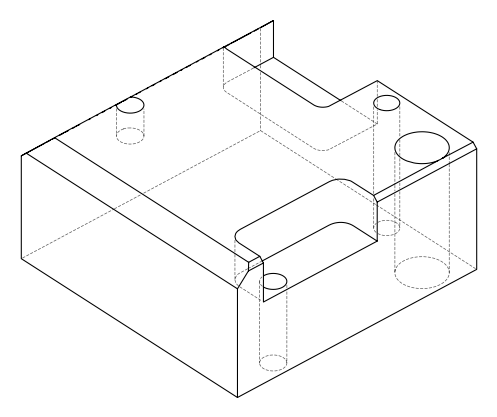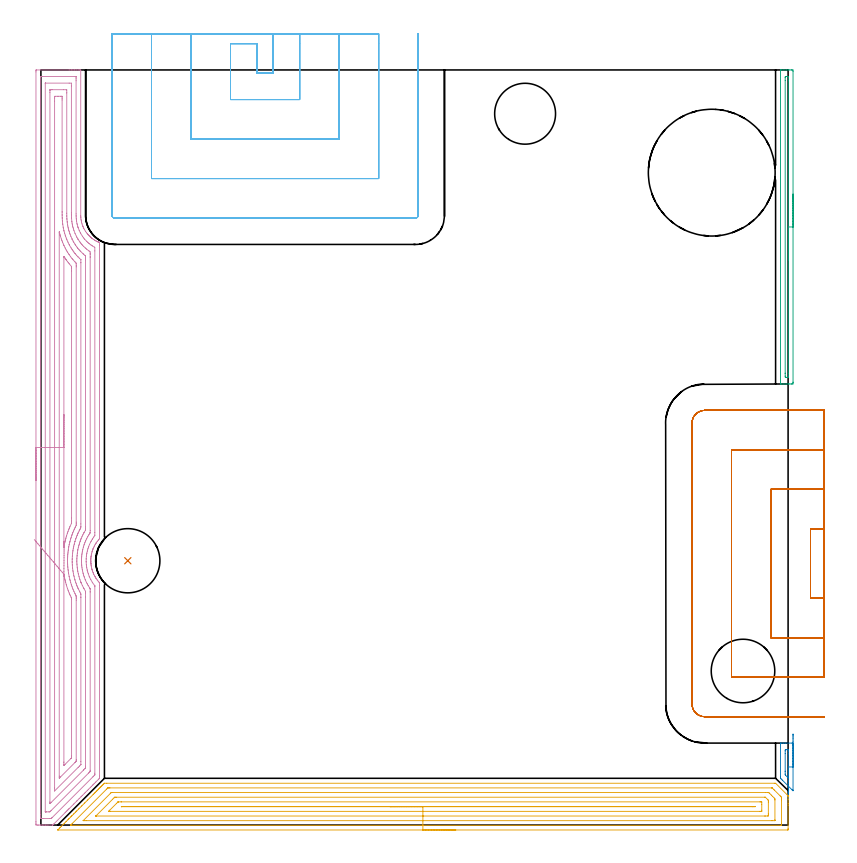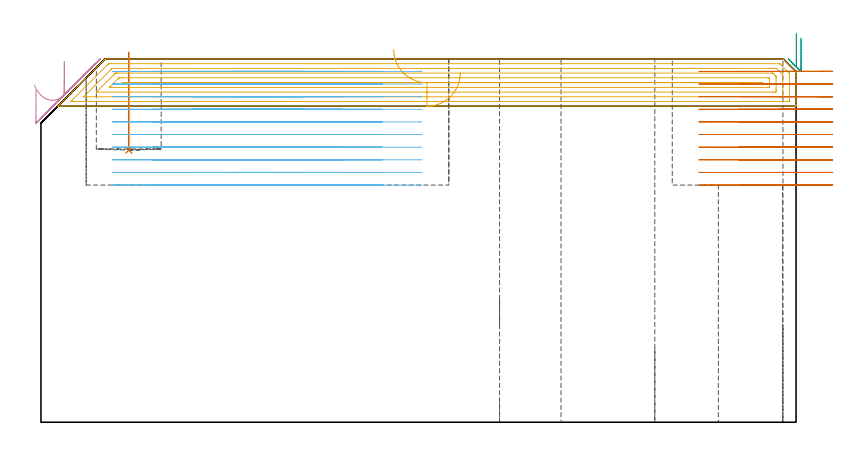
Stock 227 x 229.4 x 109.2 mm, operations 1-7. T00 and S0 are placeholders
(PLAN: 15 operations, 9 tool changes, 66.8 min)
(1 INDEXABLE_INSERT_DRILL_BLIND_HOLE_FROM_SOLID | STEP1POCKET | NXT0302_010 | 0.12 min | 8109 mm3)
(2 AREA_MILL | FG_CHAMFER_SURFACE | UGT0205_001 | 0.36 min | 143 mm3)
(3 AREA_MILL_1 | FG_CHAMFER_SURFACE_1 | UGT0205_001 | 1.68 min | 710 mm3)
(4 AREA_MILL_2 | FG_CHAMFER_SURFACE_2 | UGT0205_001 | 12.25 min | 42702 mm3)
(5 AREA_MILL_3 | FG_CHAMFER_SURFACE_3 | UGT0205_001 | 10.45 min | 21383 mm3)
(6 MILL_SLOT | SLOT_PARTIAL_RECTANGULAR | NXT0201_012 | Follow Part, ap 4, ae 75% | 18.61 min | 216909 mm3)
(7 MILL_SLOT_1 | SLOT_PARTIAL_RECTANGULAR_1 | NXT0201_012 | Follow Part, ap 4, ae 75% | 15.44 min | 151496 mm3)
(8 MILL_THROUGH_HOLE_FROM_SOLID_MATERIAL | STEP1HOLE_1 | UGT0201_018 | Circular | 6.11 min | 127127 mm3)
(9 SPOT_DRILL | STEP1HOLE | NXT0321_9005460120000 | 0.05 min | 190 mm3)
(10 SPOT_DRILL_1 | STEP1HOLE_2 | NXT0321_9005460120000 | 0.06 min | 174 mm3)
(11 DRILL_BLIND_HOLE_INTO_CENTER | STEP1HOLE | NXT0301_042 | 0.05 min | 311 mm3)
(12 GUN_DRILL_THROUGH_HOLE | STEP1HOLE | UGT0307_003 | 0.54 min | 3804 mm3)
(13 SPADE_DRILL_TO_ENLARGE_THROUGH_HOLE | STEP1HOLE | UGT0306_009 | 0.47 min | 25028 mm3)
(14 DRILL_THROUGH_HOLE_INTO_CENTER | STEP1HOLE_2 | NXT0301_065 | 0.32 min | 4817 mm3)
(15 DRILL_TO_ENLARGE_THROUGH_HOLE | STEP1HOLE_2 | UGT0301_260 | 0.33 min | 15853 mm3)
(TOOL NXT0302_010 | Index. Insert Drill 19.5mm [880-D1950L25-05] | D19.5 PA176 FL98 Z2)
(TOOL UGT0205_001 | Chamfer Mill 20 x 3 x 45 deg. | D20 FL50 Z2)
(TOOL NXT0201_012 | ENDMILL 16mm [2P460-1600-NA 1630] | D16 FL38 Z6)
(TOOL UGT0201_018 | End mill 30 mm | D30 FL50 Z4)
(TOOL NXT0321_9005460120000 | NC Spot Drill, 142deg, 12mm, Carbide, Uncoated | D12 PA142 FL30 Z2)
(TOOL NXT0301_042 | Carbide Drill 7.1mm [860.1-0710-057A1-MM 2214] | D7.1 PA140 FL85 Z2)
(TOOL UGT0307_003 | Gun Drill 7 mm | D7 PA130 FL24 Z1)
(TOOL UGT0306_009 | Spade Drill 18.5mm | D18.5 PA132 FL10 Z2)
(TOOL NXT0301_065 | Carbide Drill 9.4mm [860.1-0940-075A1-MM 2214] | D9.4 PA140 FL98 Z2)
(TOOL UGT0301_260 | Twist Drill 19.3 mm | D19.3 PA118 FL140 Z2)
(OP 1 INDEXABLE_INSERT_DRILL_BLIND_HOLE_FROM_SOLID)
G17 G21 G94 G90
T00 M6
G54
G17 G0 G90 X26.4 Y80.3 S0 M3
G43 Z119.2 H1
G94 G81 G98 Z81.8 F250. R111.2
G80
M5
M2
(OP 2 AREA_MILL)
G17 G21 G94 G90
T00 M6
G54
G17 G0 G90 X228.5 Y27.65 S1061 M3
G43 Z119.2 H0
Z115.4
G94 G1 Y27.612 Z114.528 F250.
Y27.498 Z113.664
Y27.309 Z112.812
Y27.047 Z111.98
Y26.713 Z111.174
Y26.31 Z110.4
Y25.841 Z109.664
Y25.31 Z108.972
Y24.721 Z108.329
Y24.078 Z107.74
Y23.386 Z107.208
Y22.65 Z106.74
Y21.876 Z106.337
Y21.07 Z106.003
Y20.238 Z105.741
Y19.386 Z105.552
Y18.522 Z105.438
Y17.65 Z105.4
Y10.637
X228.498 Y10.518 Z105.402
X228.492 Y10.416 Z105.406
X228.379 Y10.522 Z105.518
X228.223 Y10.677 Z105.676
X225.231 Y13.669 Z108.668
X224.849 Y14.051 Z109.048
X224.705 Y14.196 Z109.19
X224.7 Y14.534 Z109.2
Y24.771
X224.703 Y24.89 Z109.188
X224.733 Y24.894 Z109.158
X225.027 Y24.9 Z108.872
X225.641 Z108.257
X226.155 Z107.74
X228.191 Z105.706
X228.491 Y24.898 Z105.405
X228.5 Y24.488 Z105.4
Y17.65
X227.086 Z106.814
X227.085 Y14.494 Z106.815
X227.084 Y14.452 Z106.816
X227.079 Y14.371 Z106.821
X227.072 Y14.289 Z106.828
X227.045 Y14.313 Z106.855
X226.819 Y14.534 Z107.081
X226.155 Y15.207 Z107.745
X226.121 Y15.425 Z107.779
X226.118 Y15.461 Z107.782
X226.114 Y16.315 Z107.786
Y16.356
Y21.697
X226.117 Y22.546 Z107.783
X226.119 Y22.582 Z107.781
X226.155 Y22.89 Z107.745
X226.696 Y22.895 Z107.204
X227.045 Y22.89 Z106.855
X227.08 Y22.546 Z106.82
X227.083 Y22.508 Z106.817
X227.086 Y21.656 Z106.814
Y17.65
Y16.778 Z106.852
Y15.913 Z106.966
Y15.062 Z107.155
Y14.23 Z107.417
Y13.424 Z107.751
Y12.65 Z108.154
Y11.914 Z108.623
Y11.222 Z109.154
Y10.579 Z109.743
Y9.989 Z110.386
Y9.458 Z111.078
Y8.99 Z111.814
Y8.587 Z112.588
Y8.253 Z113.394
Y7.991 Z114.226
Y7.802 Z115.078
Y7.688 Z115.942
Y7.65 Z116.814
G0 Z119.2
M5
M2
(OP 3 AREA_MILL_1)
G17 G21 G94 G90
T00 M6
G54
G17 G0 G90 X228.5 Y191.7 S1061 M3
G43 Z119.2 H0
Z115.4
G94 G1 Y191.662 Z114.528 F250.
Y191.548 Z113.664
Y191.359 Z112.812
Y191.097 Z111.98
Y190.763 Z111.174
Y190.36 Z110.4
Y189.892 Z109.664
Y189.36 Z108.972
Y188.771 Z108.329
Y188.128 Z107.74
Y187.436 Z107.209
Y186.7 Z106.74
Y185.926 Z106.337
Y185.12 Z106.003
Y184.288 Z105.741
Y183.437 Z105.552
Y182.572 Z105.438
Y181.7 Z105.4
Y134.563
X228.498 Y134.4 Z105.402
X228.491 Y134.002 Z105.405
X228.17 Y134. Z105.728
X227.934 Z105.963
X227.28 Z106.617
X227.045 Z106.852
X226.573 Z107.326
X225.737 Z108.162
X225. Z108.899
X224.73 Y134.006 Z109.161
X224.703 Y134.01 Z109.188
X224.7 Y134.118 Z109.2
Y229.282
X224.703 Y229.39 Z109.189
X224.73 Y229.394 Z109.162
X224.999 Y229.4 Z108.899
X225.737 Z108.162
X226.574 Z107.326
X227.045 Z106.852
X227.28 Z106.617
X227.934 Z105.963
X228.17 Z105.728
X228.491 Y229.399 Z105.405
X228.5 Y228.999 Z105.4
Y181.7
X227.086 Z106.814
Y137.19
X227.082 Y136.341 Z106.818
X227.081 Y136.306 Z106.819
X227.045 Y136.01 Z106.855
X226.491 Y136.005 Z107.409
X226.155 Y136.01 Z107.745
X226.12 Y136.341 Z107.78
X226.117 Y136.379 Z107.783
X226.114 Y137.231 Z107.786
Y137.272
Y226.21
X226.118 Y227.059 Z107.782
X226.119 Y227.094 Z107.781
X226.155 Y227.39 Z107.745
X226.709 Y227.395 Z107.191
X227.045 Y227.39 Z106.855
X227.08 Y227.059 Z106.82
X227.083 Y227.021 Z106.817
X227.086 Y226.169 Z106.814
Y226.128
Y181.7
Y180.828 Z106.852
Y179.964 Z106.966
Y179.112 Z107.155
Y178.28 Z107.417
Y177.474 Z107.751
Y176.7 Z108.154
Y175.964 Z108.623
Y175.272 Z109.154
Y174.629 Z109.743
Y174.04 Z110.386
Y173.509 Z111.079
Y173.04 Z111.814
Y172.637 Z112.588
Y172.303 Z113.394
Y172.041 Z114.226
Y171.852 Z115.078
Y171.738 Z115.943
Y171.7 Z116.814
G0 Z119.2
M5
M2
(OP 4 AREA_MILL_2)
G17 G21 G94 G90
T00 M6
G54
G17 G0 G90 X-1.5 Y104.7 S1061 M3
G43 Z119.2 H0
Z99.9
G94 G1 Y104.738 Z99.028 F250.
Y104.852 Z98.163
Y105.041 Z97.312
Y105.303 Z96.48
Y105.637 Z95.674
Y106.04 Z94.9
Y106.508 Z94.164
Y107.04 Z93.472
Y107.629 Z92.829
Y108.272 Z92.24
Y108.964 Z91.708
Y109.7 Z91.24
Y110.474 Z90.837
Y111.28 Z90.503
Y112.112 Z90.241
Y112.963 Z90.052
Y113.828 Z89.938
Y114.7 Z89.9
Y228.808
X-1.495 Y229.28 Z89.903
X-1.491 Y229.39 Z89.906
X-1.377 Y229.4 Z90.02
X8.59 Z99.984
X9.181 Z100.578
X9.469 Z100.865
X10.06 Z101.456
X10.348 Z101.743
X10.924 Z102.323
X11.528 Z102.927
X11.816 Y229.399 Z103.21
X12.095 Y229.39 Z103.492
X12.1 Y229.254 Z103.5
X12.103 Y185.209 Z103.501
X12.112 Y184.872 Z103.509
X12.124 Y184.722 Z103.513
X12.128 Y184.657 Z103.519
X12.141 Y184.425 Z103.539
X12.19 Y183.978 Z103.59
X12.254 Y183.59 Z103.652
X12.304 Y183.343 Z103.701
X12.331 Y183.204 Z103.729
X12.362 Y183.084 Z103.76
X12.491 Y182.636 Z103.89
X12.639 Y182.191 Z104.038
X12.692 Y182.058 Z104.09
X12.713 Y182.006 Z104.11
X12.744 Y181.928 Z104.142
X12.818 Y181.741 Z104.215
X12.901 Y181.56 Z104.296
X13.019 Y181.297 Z104.418
X13.223 Y180.905 Z104.623
X13.531 Y180.403 Z104.93
X13.817 Y179.995 Z105.213
X14.069 Y179.66 Z105.468
X14.117 Y179.597 Z105.515
X14.157 Y179.55 Z105.554
X14.192 Y179.509 Z105.59
X14.218 Y179.48 Z105.617
X14.4 Y179.286 Z105.799
X14.45 Y179.232 Z105.847
X14.496 Y179.183 Z105.894
X14.593 Y179.079 Z105.992
X14.701 Y178.971 Z106.1
X14.744 Y178.93 Z106.14
X14.788 Y178.886 Z106.186
X14.988 Y178.687 Z106.387
X15.011 Y178.665 Z106.409
X15.037 Y178.642 Z106.433
X15.067 Y178.615 Z106.464
X15.099 Y178.589 Z106.497
X15.33 Y178.403 Z106.725
X15.466 Y178.292 Z106.863
X15.48 Y178.28 Z106.878
X15.903 Y177.963 Z107.302
X16.062 Y177.858 Z107.458
X16.266 Y177.721 Z107.663
X16.529 Y177.567 Z107.928
X16.664 Y177.494 Z108.064
X16.796 Y177.422 Z108.196
X17.24 Y177.206 Z108.639
X17.335 Y177.165 Z108.734
X17.381 Y177.145 Z108.778
X17.475 Y177.103 Z108.874
X17.692 Y177.008 Z109.088
X17.796 Y176.956 Z109.19
X17.8 Y176.211 Z109.2
Y87.064
X17.795 Y86.993 Z109.191
X17.622 Y86.781 Z109.021
X17.417 Y86.542 Z108.815
X17.088 Y86.118 Z108.486
X16.812 Y85.741 Z108.212
X16.797 Y85.719 Z108.196
X16.749 Y85.648 Z108.149
X16.53 Y85.281 Z107.928
X16.483 Y85.204 Z107.882
X16.234 Y84.754 Z107.632
X16.063 Y84.405 Z107.462
X16.042 Y84.358 Z107.441
X15.904 Y84.052 Z107.302
X15.862 Y83.944 Z107.259
X15.829 Y83.86 Z107.226
X15.791 Y83.755 Z107.188
X15.701 Y83.498 Z107.095
X15.67 Y83.415 Z107.067
X15.628 Y83.283 Z107.027
X15.623 Y83.267 Z107.022
X15.558 Y83.053 Z106.952
X15.53 Y82.966 Z106.925
X15.415 Y82.52 Z106.81
X15.319 Y82.072 Z106.717
X15.263 Y81.716 Z106.658
X15.248 Y81.626 Z106.644
X15.228 Y81.451 Z106.624
X15.195 Y81.178 Z106.594
X15.179 Y80.926 Z106.576
X15.173 Y80.824 Z106.567
X15.166 Y80.731 Z106.561
X15.153 Y80.336 Z106.55
X15.151 Y80.284 Z106.547
X15.154 Y80.22 Z106.545
X15.155 Y80.209 Z106.544
X15.16 Y80.167 Z106.545
X15.165 Y80.046 Z106.55
X15.167 Y79.933 Z106.557
X15.169 Y79.837 Z106.562
X15.184 Y79.595 Z106.582
X15.194 Y79.472 Z106.59
X15.199 Y79.39 Z106.597
X15.201 Y79.369 Z106.6
X15.241 Y79.041 Z106.637
X15.253 Y78.943 Z106.649
X15.297 Y78.668 Z106.695
X15.325 Y78.496 Z106.723
X15.421 Y78.048 Z106.82
X15.476 Y77.837 Z106.876
X15.54 Y77.603 Z106.934
X15.556 Y77.555 Z106.948
X15.59 Y77.44 Z106.988
X15.623 Y77.336 Z107.021
X15.648 Y77.258 Z107.044
X15.68 Y77.154 Z107.079
X15.841 Y76.709 Z107.239
X15.904 Y76.548 Z107.302
X15.987 Y76.367 Z107.383
X16.071 Y76.179 Z107.469
X16.25 Y75.815 Z107.649
X16.44 Y75.475 Z107.837
X16.502 Y75.365 Z107.898
X16.705 Y75.029 Z108.101
X16.771 Y74.921 Z108.167
X17.112 Y74.449 Z108.511
X17.253 Y74.268 Z108.652
X17.441 Y74.027 Z108.84
X17.563 Y73.882 Z108.962
X17.732 Y73.692 Z109.13
X17.794 Y73.619 Z109.192
X17.8 Y72.801 Z109.2
Y14.855
X17.799 Y14.205 Z109.186
X17.61 Y14.01 Z109.01
X16.674 Y13.072 Z108.071
X16.174 Y12.574 Z107.573
X15.916 Y12.314 Z107.312
X15.782 Y12.181 Z107.179
X15.319 Y11.719 Z106.719
X15.037 Y11.434 Z106.432
X14.45 Y10.85 Z105.85
X14.157 Y10.555 Z105.552
X13.552 Y9.952 Z104.952
X13.278 Y9.676 Z104.673
X12.561 Y8.961 Z103.961
X12.217 Y8.615 Z103.613
X11.63 Y8.03 Z103.03
X10.934 Y7.333 Z102.333
X9.987 Y6.386 Z101.386
X8.65 Y5.049 Z100.049
X8.59 Y4.988 Z99.986
X8.531 Y4.931 Z99.93
X8.352 Y4.752 Z99.751
X8.297 Y4.695 Z99.693
X8.242 Y4.642 Z99.641
X8.055 Y4.455 Z99.454
X8.003 Y4.402 Z99.4
X7.953 Y4.353 Z99.352
X7.758 Y4.158 Z99.157
X7.71 Y4.109 Z99.107
X7.664 Y4.064 Z99.063
X7.461 Y3.86 Z98.86
X7.417 Y3.816 Z98.815
X7.375 Y3.775 Z98.774
X3.895 Y0.295 Z95.294
X3.754 Y0.154 Z95.151
X3.606 Y0.01 Z95.004
X3.536 Y0. Z94.936
X2.132 Z93.531
X1.556 Z92.952
X1.269 Z92.665
X0.677 Z92.074
X0.389 Z91.787
X-0.202 Z91.193
X-0.785 Z90.61
X-1.067 Z90.328
X-1.491 Y0.01 Z89.905
X-1.495 Y0.172 Z89.902
X-1.499 Y0.592 Z89.901
X-1.5 Y1.017 Z89.9
Y114.7
X-0.086 Z91.314
X-0.085 Y227.315 Z91.315
X-0.084 Y227.364 Z91.316
X-0.082 Y227.386 Z91.318
X-0.08 Y227.39 Z91.32
X-0.061 Y227.392 Z91.339
X0.309 Y227.399 Z91.709
X10.471 Y227.4 Z101.871
X10.57 Y227.398 Z101.97
X10.635 Y227.395 Z102.035
X10.672 Y227.39 Z102.072
X10.679 Y227.384 Z102.079
X10.681 Y227.367 Z102.081
X10.684 Y227.025 Z102.084
X10.686 Y226.683 Z102.086
Y226.134
X10.688 Y185.673 Z102.088
X10.696 Y185.126 Z102.096
X10.705 Y184.764 Z102.105
X10.739 Y184.235 Z102.139
X10.786 Y183.79 Z102.186
X10.849 Y183.343 Z102.249
X10.965 Y182.718 Z102.365
X11.026 Y182.452 Z102.426
X11.227 Y181.741 Z102.627
X11.297 Y181.525 Z102.697
X11.317 Y181.469 Z102.717
X11.631 Y180.669 Z103.031
X11.998 Y179.887 Z103.398
X12.056 Y179.777 Z103.456
X12.106 Y179.689 Z103.506
X12.611 Y178.886 Z104.011
X12.985 Y178.367 Z104.385
X13.277 Y177.994 Z104.677
X13.864 Y177.37 Z105.264
X14.134 Y177.103 Z105.534
X14.456 Y176.816 Z105.856
X14.744 Y176.582 Z106.144
X15.234 Y176.211 Z106.634
X15.623 Y175.949 Z107.023
X16.249 Y175.576 Z107.649
X16.32 Y175.528 Z107.72
X16.379 Y175.445 Z107.779
X16.386 Y174.428 Z107.786
X16.385 Y88.847 Z107.785
X16.381 Y88.078 Z107.781
X16.379 Y87.956 Z107.779
X16.064 Y87.508 Z107.464
X15.754 Y87.064 Z107.154
X15.702 Y86.984 Z107.102
X15.623 Y86.857 Z107.023
X15.372 Y86.427 Z106.772
X15.23 Y86.173 Z106.63
X15.059 Y85.853 Z106.459
X14.769 Y85.256 Z106.169
X14.744 Y85.196 Z106.144
X14.521 Y84.616 Z105.921
X14.44 Y84.39 Z105.84
X14.297 Y83.951 Z105.697
X14.165 Y83.498 Z105.565
X14.128 Y83.365 Z105.528
X14.102 Y83.257 Z105.502
X13.96 Y82.607 Z105.36
X13.944 Y82.526 Z105.344
X13.864 Y82.049 Z105.264
X13.829 Y81.752 Z105.229
X13.825 Y81.716 Z105.225
X13.763 Y80.927 Z105.163
X13.758 Y80.824 Z105.158
X13.747 Y80.052 Z105.147
X13.752 Y79.933 Z105.152
X13.801 Y79.105 Z105.201
X13.808 Y79.041 Z105.208
X13.864 Y78.556 Z105.264
X13.937 Y78.15 Z105.337
X14.07 Y77.467 Z105.47
X14.083 Y77.406 Z105.483
X14.1 Y77.338 Z105.5
X14.12 Y77.258 Z105.52
X14.221 Y76.897 Z105.621
X14.387 Y76.367 Z105.787
X14.686 Y75.534 Z106.086
X14.711 Y75.475 Z106.111
X14.744 Y75.403 Z106.144
X15.143 Y74.584 Z106.543
X15.623 Y73.74 Z107.023
X15.644 Y73.703 Z107.044
X15.699 Y73.615 Z107.099
X16.292 Y72.801 Z107.692
X16.361 Y72.702 Z107.761
X16.379 Y72.675 Z107.779
X16.381 Y72.655 Z107.781
X16.384 Y72.607 Z107.784
X16.385 Y72.414 Z107.785
Y15.747
X16.381 Y15.36 Z107.781
X16.379 Y15.265 Z107.779
X16.368 Y15.229 Z107.768
X16.344 Y15.202 Z107.744
X16.254 Y15.107 Z107.654
X16.005 Y14.855 Z107.405
X15.813 Y14.662 Z107.213
X3.419 Y2.269 Z94.819
X3.315 Y2.166 Z94.715
X3.177 Y2.036 Z94.577
X3.152 Y2.013 Z94.552
X3.123 Y2.009 Z94.523
X3.06 Y2.005 Z94.46
X2.805 Y2.001 Z94.205
X0.677 Z92.077
X0.164 Y2.004 Z91.564
X-0.007 Y2.01 Z91.393
X-0.079 Y2.032 Z91.321
X-0.084 Y2.255 Z91.316
X-0.085 Y2.375 Z91.315
X-0.086 Y3.148 Z91.314
Y114.7
X1.328 Z92.728
X1.329 Y225.242 Z92.729
X1.331 Y225.358 Z92.731
X1.333 Y225.385 Z92.733
X1.335 Y225.39 Z92.735
X1.35 Y225.394 Z92.75
X1.402 Y225.399 Z92.802
X8.59 Y225.4 Z99.99
X9.257 Y225.39 Z100.657
X9.265 Y225.34 Z100.665
X9.266 Y225.242 Z100.666
X9.271 Y224.551 Z100.671
X9.272 Y224.351 Z100.672
X9.274 Y186.018 Z100.674
X9.277 Y185.32 Z100.677
X9.282 Y185.126 Z100.682
X9.308 Y184.397 Z100.708
X9.319 Y184.235 Z100.719
X9.393 Y183.42 Z100.793
X9.402 Y183.343 Z100.802
X9.469 Y182.873 Z100.869
X9.546 Y182.452 Z100.946
X9.565 Y182.354 Z100.965
X9.663 Y181.914 Z101.063
X9.756 Y181.56 Z101.156
X9.873 Y181.15 Z101.273
X10.027 Y180.669 Z101.427
X10.362 Y179.763 Z101.762
X10.776 Y178.886 Z102.176
X10.928 Y178.583 Z102.328
X11.227 Y178.069 Z102.627
X11.272 Y177.994 Z102.672
X11.35 Y177.87 Z102.75
X11.877 Y177.103 Z103.277
X12.106 Y176.795 Z103.506
X12.36 Y176.472 Z103.76
X12.597 Y176.211 Z103.997
X12.985 Y175.803 Z104.385
X13.482 Y175.32 Z104.882
X13.864 Y174.989 Z105.264
X14.586 Y174.428 Z105.986
X14.744 Y174.314 Z106.144
X14.946 Y174.168 Z106.346
X14.964 Y173.768 Z106.364
X14.968 Y173.537 Z106.368
X14.97 Y173.307 Z106.37
X14.971 Y172.646 Z106.371
X14.972 Y172.414 Z106.372
X14.971 Y89.508 Z106.371
X14.966 Y88.847 Z106.366
X14.964 Y88.793 Z106.364
X14.939 Y88.751 Z106.339
X14.899 Y88.69 Z106.299
X14.744 Y88.456 Z106.144
X14.55 Y88.152 Z105.95
X14.431 Y87.956 Z105.831
X14.222 Y87.593 Z105.622
X13.927 Y87.064 Z105.327
X13.906 Y87.023 Z105.306
X13.864 Y86.939 Z105.264
X13.624 Y86.416 Z105.024
X13.516 Y86.173 Z104.916
X13.364 Y85.789 Z104.764
X13.173 Y85.281 Z104.573
X13.124 Y85.141 Z104.524
X12.985 Y84.716 Z104.385
X12.912 Y84.464 Z104.312
X12.893 Y84.39 Z104.293
X12.733 Y83.754 Z104.133
X12.677 Y83.498 Z104.077
X12.578 Y83.02 Z103.978
X12.51 Y82.607 Z103.91
X12.46 Y82.248 Z103.86
X12.406 Y81.716 Z103.806
X12.382 Y81.436 Z103.782
X12.344 Y80.824 Z103.744
X12.339 Y80.588 Z103.739
X12.335 Y79.933 Z103.735
X12.347 Y79.688 Z103.747
X12.389 Y79.041 Z103.789
X12.416 Y78.727 Z103.816
X12.486 Y78.15 Z103.886
X12.56 Y77.689 Z103.96
X12.646 Y77.258 Z104.046
X12.801 Y76.553 Z104.201
X12.851 Y76.367 Z104.251
X12.985 Y75.891 Z104.385
X13.121 Y75.475 Z104.521
X13.192 Y75.266 Z104.592
X13.448 Y74.584 Z104.848
X13.574 Y74.294 Z104.974
X13.864 Y73.67 Z105.264
X14.042 Y73.33 Z105.442
X14.168 Y73.109 Z105.568
X14.348 Y72.801 Z105.748
X14.744 Y72.152 Z106.144
X14.909 Y71.909 Z106.309
X14.945 Y71.853 Z106.345
X14.965 Y71.818 Z106.365
X14.966 Y71.793 Z106.366
X14.969 Y71.68 Z106.369
X14.971 Y71.018 Z106.371
X14.972 Y70.787 Z106.372
X14.971 Y16.638 Z106.371
X14.97 Y16.409 Z106.37
X14.967 Y16.33 Z106.367
X14.964 Y16.275 Z106.364
X14.937 Y16.246 Z106.337
X14.744 Y16.045 Z106.144
X14.596 Y15.896 Z105.996
X14.448 Y15.747 Z105.848
X3.088 Y4.388 Z94.488
X2.855 Y4.158 Z94.255
X2.714 Y4.025 Z94.114
X2.583 Y4.008 Z93.983
X2.436 Y4.004 Z93.836
X1.712 Y4. Z93.112
X1.556 Y4.001 Z92.956
X1.401 Y4.003 Z92.801
X1.357 Y4.006 Z92.757
X1.335 Y4.01 Z92.735
X1.334 Y4.021 Z92.734
X1.33 Y4.081 Z92.73
X1.329 Y4.158 Z92.729
X1.328 Y114.7 Z92.728
X2.743 Z94.143
Y222.568
X2.746 Y223.144 Z94.146
X2.75 Y223.34 Z94.15
X2.757 Y223.39 Z94.157
X2.802 Y223.393 Z94.202
X2.905 Y223.396 Z94.305
X3.315 Y223.4 Z94.715
X3.373 Z94.773
X6.89 Z98.29
X7.71 Y223.394 Z99.11
X7.779 Y223.39 Z99.179
X7.851 Y223.354 Z99.251
X7.853 Y223.315 Z99.253
X7.857 Y222.568 Z99.257
Y222.419
X7.86 Y185.866 Z99.26
X7.865 Y185.126 Z99.265
X7.868 Y184.966 Z99.268
X7.899 Y184.235 Z99.299
X7.912 Y184.03 Z99.312
X7.977 Y183.343 Z99.377
X8.008 Y183.042 Z99.408
X8.092 Y182.452 Z99.492
X8.177 Y181.979 Z99.577
X8.262 Y181.56 Z99.662
X8.328 Y181.254 Z99.728
X8.437 Y180.824 Z99.837
X8.481 Y180.669 Z99.881
X8.59 Y180.302 Z99.99
X8.761 Y179.777 Z100.161
X8.857 Y179.506 Z100.257
X9.097 Y178.886 Z100.497
X9.469 Y178.042 Z100.869
X9.49 Y177.994 Z100.89
X9.51 Y177.952 Z100.91
X9.791 Y177.394 Z101.191
X9.961 Y177.103 Z101.361
X10.348 Y176.471 Z101.748
X10.517 Y176.211 Z101.917
X10.882 Y175.67 Z102.282
X11.145 Y175.32 Z102.545
X11.227 Y175.218 Z102.627
X11.584 Y174.794 Z102.984
X11.919 Y174.428 Z103.319
X12.106 Y174.235 Z103.506
X12.831 Y173.537 Z104.231
X12.985 Y173.404 Z104.385
X13.396 Y173.063 Z104.796
X13.514 Y172.963 Z104.914
X13.543 Y172.938 Z104.943
X13.55 Y172.907 Z104.95
X13.553 Y172.839 Z104.953
X13.555 Y172.646 Z104.955
X13.557 Y172.066 Z104.957
Y171.754
Y90.63
X13.555 Y90.052 Z104.955
X13.552 Y89.739 Z104.952
X13.55 Y89.598 Z104.95
X13.114 Y88.847 Z104.514
X13.067 Y88.764 Z104.467
X12.985 Y88.613 Z104.385
X12.761 Y88.183 Z104.161
X12.65 Y87.956 Z104.05
X12.474 Y87.582 Z103.874
X12.245 Y87.064 Z103.645
X12.204 Y86.965 Z103.604
X12.106 Y86.719 Z103.506
X11.96 Y86.321 Z103.36
X11.908 Y86.173 Z103.308
X11.739 Y85.654 Z103.139
X11.627 Y85.281 Z103.027
X11.54 Y84.964 Z102.94
X11.391 Y84.39 Z102.791
X11.359 Y84.256 Z102.759
X11.227 Y83.649 Z102.627
X11.203 Y83.523 Z102.603
X11.198 Y83.498 Z102.598
X11.087 Y82.749 Z102.487
X11.069 Y82.607 Z102.469
X11. Y81.945 Z102.4
X10.982 Y81.716 Z102.382
X10.942 Y81.113 Z102.342
X10.929 Y80.824 Z102.329
X10.922 Y80.242 Z102.322
X10.921 Y79.933 Z102.321
X10.951 Y79.321 Z102.351
X10.97 Y79.041 Z102.37
X11.026 Y78.354 Z102.426
X11.049 Y78.15 Z102.449
X11.096 Y77.776 Z102.496
X11.163 Y77.323 Z102.563
X11.174 Y77.258 Z102.574
X11.227 Y76.975 Z102.627
X11.358 Y76.367 Z102.758
X11.397 Y76.195 Z102.797
X11.582 Y75.475 Z102.982
X11.732 Y74.964 Z103.132
X11.855 Y74.584 Z103.255
X12.106 Y73.878 Z103.506
X12.176 Y73.692 Z103.576
X12.221 Y73.576 Z103.621
X12.581 Y72.801 Z103.981
X12.985 Y71.989 Z104.385
X13.028 Y71.909 Z104.428
X13.087 Y71.806 Z104.487
X13.55 Y71.018 Z104.95
X13.555 Y70.44 Z104.955
X13.557 Y69.235 Z104.957
Y17.841
X13.555 Y17.53 Z104.955
X13.553 Y17.385 Z104.953
X13.55 Y17.317 Z104.95
X13.509 Y17.27 Z104.909
X13.377 Y17.132 Z104.777
X12.985 Y16.734 Z104.385
X12.938 Y16.686 Z104.338
X3.083 Y6.832 Z94.483
X2.965 Y6.717 Z94.365
X2.751 Y6.512 Z94.151
X2.749 Y6.513 Z94.149
X2.746 Y6.517 Z94.146
X2.743 Y6.832 Z94.143
Y7.032
Y114.7
X4.157 Z95.557
Y219.893
X4.158 Y220.785 Z95.558
X4.159 Y220.82 Z95.559
X4.194 Y221.39 Z95.594
X4.47 Y221.396 Z95.87
X5.073 Y221.399 Z96.473
X5.346 Y221.4 Z96.746
X5.952 Z97.352
X6.225 Y221.399 Z97.625
X6.351 Y221.396 Z97.751
X6.413 Y221.392 Z97.813
X6.437 Y221.389 Z97.837
X6.438 Y221.373 Z97.838
X6.441 Y221.18 Z97.841
X6.443 Y220.785 Z97.843
Y220.287
X6.445 Y186.409 Z97.845
X6.446 Y186.018 Z97.846
X6.448 Y185.515 Z97.848
X6.453 Y185.126 Z97.853
X6.468 Y184.603 Z97.868
X6.483 Y184.235 Z97.883
X6.521 Y183.658 Z97.921
X6.549 Y183.343 Z97.949
X6.619 Y182.667 Z98.019
X6.649 Y182.452 Z98.049
X6.778 Y181.614 Z98.178
X6.788 Y181.56 Z98.188
X6.831 Y181.331 Z98.231
X6.975 Y180.669 Z98.375
X7.021 Y180.477 Z98.421
X7.217 Y179.777 Z98.617
X7.386 Y179.215 Z98.786
X7.495 Y178.886 Z98.895
X7.71 Y178.296 Z99.11
X7.827 Y177.994 Z99.227
X7.906 Y177.796 Z99.306
X8.223 Y177.103 Z99.623
X8.59 Y176.322 Z99.99
X8.645 Y176.211 Z100.045
X8.712 Y176.088 Z100.112
X9.182 Y175.32 Z100.582
X9.469 Y174.877 Z100.869
X9.773 Y174.428 Z101.173
X10.013 Y174.091 Z101.413
X10.348 Y173.651 Z101.748
X10.44 Y173.537 Z101.84
X10.808 Y173.116 Z102.208
X11.227 Y172.656 Z102.627
X11.237 Y172.646 Z102.637
X11.682 Y172.216 Z103.082
X12.106 Y171.804 Z103.506
X12.13 Y171.778 Z103.53
X12.136 Y171.754 Z103.536
X12.139 Y171.72 Z103.539
X12.143 Y170.863 Z103.543
Y170.825
Y91.484
X12.14 Y90.63 Z103.54
X12.139 Y90.597 Z103.539
X12.106 Y90.282 Z103.506
X11.917 Y89.93 Z103.317
X11.815 Y89.739 Z103.215
X11.612 Y89.349 Z103.012
X11.365 Y88.847 Z102.765
X11.321 Y88.752 Z102.721
X11.227 Y88.547 Z102.627
X11.051 Y88.134 Z102.451
X10.979 Y87.956 Z102.379
X10.802 Y87.495 Z102.202
X10.642 Y87.064 Z102.042
X10.568 Y86.842 Z101.968
X10.35 Y86.173 Z101.75
X10.348 Y86.164 Z101.748
X10.163 Y85.469 Z101.563
X10.115 Y85.281 Z101.515
X9.991 Y84.752 Z101.391
X9.914 Y84.39 Z101.314
X9.838 Y84.015 Z101.238
X9.755 Y83.498 Z101.155
X9.718 Y83.246 Z101.118
X9.638 Y82.607 Z101.038
X9.621 Y82.452 Z101.021
X9.557 Y81.716 Z100.957
X9.551 Y81.632 Z100.951
X9.51 Y80.824 Z100.91
X9.508 Y80.784 Z100.908
X9.501 Y79.933 Z100.901
X9.502 Y79.899 Z100.902
X9.545 Y79.041 Z100.945
X9.55 Y78.959 Z100.95
X9.618 Y78.15 Z101.018
X9.635 Y77.981 Z101.035
X9.729 Y77.258 Z101.129
X9.779 Y76.943 Z101.179
X9.886 Y76.367 Z101.286
X9.997 Y75.831 Z101.397
X10.08 Y75.475 Z101.48
X10.289 Y74.643 Z101.689
X10.306 Y74.584 Z101.706
X10.348 Y74.443 Z101.748
X10.589 Y73.692 Z101.989
X10.722 Y73.313 Z102.122
X10.914 Y72.801 Z102.314
X11.003 Y72.573 Z102.403
X11.227 Y72.062 Z102.627
X11.296 Y71.909 Z102.696
X11.358 Y71.777 Z102.758
X11.741 Y71.018 Z103.141
X11.866 Y70.775 Z103.266
X12.106 Y70.333 Z103.506
X12.136 Y70.126 Z103.536
X12.14 Y70.092 Z103.54
X12.143 Y69.235 Z103.543
Y69.197
Y19.313
X12.141 Y18.421 Z103.541
X12.14 Y18.387 Z103.54
X12.136 Y18.351 Z103.536
X12.106 Y18.316 Z103.506
X11.72 Y17.921 Z103.12
X11.332 Y17.53 Z102.732
X4.194 Y10.393 Z95.594
X4.163 Y10.378 Z95.563
X4.161 Y10.398 Z95.561
X4.159 Y10.434 Z95.559
X4.157 Y11.289 Z95.557
Y114.7
X5.571 Z96.971
X5.572 Y179.873 Z96.972
X5.576 Y180.159 Z96.976
X5.578 Y180.213 Z96.978
X5.596 Y180.159 Z96.996
X5.606 Y180.128 Z97.006
X5.698 Y179.777 Z97.098
X5.823 Y179.316 Z97.223
X5.937 Y178.901 Z97.337
X5.941 Y178.886 Z97.341
X5.952 Y178.851 Z97.352
X6.229 Y177.994 Z97.629
X6.39 Y177.551 Z97.79
X6.564 Y177.103 Z97.964
X6.831 Y176.46 Z98.231
X6.941 Y176.211 Z98.341
X7.033 Y176.007 Z98.433
X7.365 Y175.32 Z98.765
X7.481 Y175.087 Z98.881
X7.71 Y174.674 Z99.11
X7.854 Y174.428 Z99.254
X8.078 Y174.056 Z99.478
X8.416 Y173.537 Z99.816
X8.59 Y173.28 Z99.99
X9.035 Y172.646 Z100.435
X9.469 Y172.087 Z100.869
X9.753 Y171.754 Z101.153
X10.348 Y171.101 Z101.748
X10.713 Y170.715 Z102.113
X10.722 Y170.668 Z102.122
X10.725 Y170.48 Z102.125
X10.728 Y169.971 Z102.128
X10.729 Y169.585 Z102.129
X10.728 Y92.027 Z102.128
X10.726 Y91.522 Z102.126
X10.722 Y91.142 Z102.122
X10.715 Y91.018 Z102.115
X10.459 Y90.517 Z101.859
X10.348 Y90.291 Z101.748
X10.172 Y89.917 Z101.572
X10.091 Y89.739 Z101.491
X9.901 Y89.301 Z101.301
X9.711 Y88.847 Z101.111
X9.641 Y88.672 Z101.041
X9.469 Y88.224 Z100.869
X9.397 Y88.028 Z100.797
X9.372 Y87.956 Z100.772
X9.18 Y87.357 Z100.58
X9.09 Y87.064 Z100.49
X8.977 Y86.672 Z100.377
X8.839 Y86.173 Z100.239
X8.788 Y85.972 Z100.188
X8.621 Y85.281 Z100.021
X8.615 Y85.256 Z100.015
X8.59 Y85.138 Z99.99
X8.467 Y84.514 Z99.867
X8.446 Y84.39 Z99.846
X8.346 Y83.745 Z99.746
X8.313 Y83.498 Z99.713
X8.247 Y82.954 Z99.647
X8.213 Y82.607 Z99.613
X8.172 Y82.139 Z99.572
X8.142 Y81.716 Z99.542
X8.12 Y81.3 Z99.52
X8.1 Y80.824 Z99.5
X8.095 Y80.434 Z99.495
X8.093 Y79.933 Z99.493
X8.107 Y79.53 Z99.507
X8.132 Y79.041 Z99.532
X8.16 Y78.585 Z99.56
X8.196 Y78.15 Z99.596
X8.247 Y77.605 Z99.647
X8.292 Y77.258 Z99.692
X8.388 Y76.571 Z99.788
X8.424 Y76.367 Z99.824
X8.59 Y75.481 Z99.99
X8.591 Y75.475 Z99.991
X8.804 Y74.584 Z100.204
X8.877 Y74.292 Z100.277
X9.044 Y73.692 Z100.444
X9.246 Y73.026 Z100.646
X9.323 Y72.801 Z100.723
X9.469 Y72.384 Z100.869
X9.645 Y71.909 Z101.045
X9.759 Y71.615 Z101.159
X10.028 Y71.018 Z101.428
X10.348 Y70.334 Z101.748
X10.449 Y70.126 Z101.849
X10.551 Y69.921 Z101.951
X10.686 Y69.636 Z102.086
X10.722 Y69.548 Z102.122
X10.724 Y69.487 Z102.124
X10.727 Y69.235 Z102.127
X10.728 Y68.849 Z102.128
X10.729 Y68.343 Z102.129
X10.728 Y19.818 Z102.128
X10.727 Y19.565 Z102.127
X10.724 Y19.439 Z102.124
X10.721 Y19.381 Z102.121
X10.66 Y19.313 Z102.06
X10.505 Y19.154 Z101.905
X10.348 Y18.996 Z101.748
X5.952 Y14.601 Z97.352
X5.632 Y14.289 Z97.032
X5.586 Y14.245 Z96.986
X5.578 Y14.297 Z96.978
X5.575 Y14.346 Z96.975
X5.572 Y14.855 Z96.972
X5.571 Y114.7 Z96.971
X6.985 Z98.385
X6.986 Y172.489 Z98.386
X6.989 Y172.646 Z98.389
X6.992 Y172.742 Z98.392
X6.995 Y172.756 Z98.395
X7.003 Y172.745 Z98.403
X7.071 Y172.646 Z98.471
X7.321 Y172.263 Z98.721
X7.544 Y171.922 Z98.944
X7.661 Y171.754 Z99.061
X7.71 Y171.684 Z99.11
X8.051 Y171.21 Z99.451
X8.317 Y170.863 Z99.717
X8.59 Y170.52 Z99.99
X9.302 Y169.693 Z100.702
X9.308 Y169.603 Z100.708
X9.313 Y169.237 Z100.713
X9.314 Y169.08 Z100.714
X9.315 Y168.344 Z100.715
Y93.305
X9.313 Y92.571 Z100.713
X9.312 Y92.413 Z100.712
X9.301 Y91.691 Z100.701
X8.815 Y90.63 Z100.215
X8.746 Y90.472 Z100.146
X8.59 Y90.108 Z99.99
X8.483 Y89.847 Z99.883
X8.441 Y89.739 Z99.841
X8.24 Y89.202 Z99.64
X8.11 Y88.847 Z99.51
X8.009 Y88.544 Z99.409
X7.817 Y87.956 Z99.217
X7.792 Y87.873 Z99.192
X7.71 Y87.598 Z99.11
X7.595 Y87.182 Z98.995
X7.563 Y87.064 Z98.963
X7.464 Y86.681 Z98.864
X7.413 Y86.475 Z98.813
X7.341 Y86.173 Z98.741
X7.294 Y85.97 Z98.694
X7.246 Y85.752 Z98.646
X7.147 Y85.281 Z98.547
X7.13 Y85.194 Z98.53
X7.098 Y85.011 Z98.498
X6.991 Y84.39 Z98.391
X6.989 Y84.411 Z98.389
X6.986 Y85.125 Z98.386
X6.985 Y85.281 Z98.385
Y114.7
Y115.572 Z98.423
Y116.436 Z98.537
Y117.288 Z98.726
Y118.12 Z98.988
Y118.926 Z99.322
Y119.7 Z99.725
Y120.436 Z100.194
Y121.128 Z100.725
Y121.771 Z101.314
Y122.36 Z101.957
Y122.891 Z102.65
Y123.36 Z103.385
Y123.763 Z104.159
Y124.097 Z104.965
Y124.359 Z105.797
Y124.548 Z106.649
Y124.662 Z107.514
Y124.7 Z108.385
G0 X-2.001 Y86.72 Z101.325
G1 X-1.671 Y86.335 Z100.615
X-1.303 Y85.904 Z99.952
X-0.899 Y85.431 Z99.341
X-0.461 Y84.919 Z98.786
X0.006 Y84.373 Z98.292
X0.5 Y83.796 Z97.863
X1.016 Y83.192 Z97.502
X1.55 Y82.567 Z97.211
X2.099 Y81.925 Z96.993
X2.659 Y81.271 Z96.849
X3.224 Y80.61 Z96.781
X3.791 Y79.947 Z96.789
X4.355 Y79.287 Z96.873
X4.913 Y78.635 Z97.032
X5.459 Y77.996 Z97.265
X5.99 Y77.375 Z97.571
X6.502 Y76.777 Z97.947
X6.99 Y76.206 Z98.39
X7.17 Y75.246 Z98.57
X7.199 Y75.103 Z98.599
X7.313 Y74.584 Z98.713
X7.405 Y74.18 Z98.805
X7.459 Y73.947 Z98.859
X7.526 Y73.692 Z98.926
X7.71 Y73.001 Z99.11
X7.77 Y72.801 Z99.17
X7.796 Y72.714 Z99.196
X8.057 Y71.909 Z99.457
X8.252 Y71.36 Z99.652
X8.382 Y71.018 Z99.782
X8.59 Y70.491 Z99.99
X8.749 Y70.126 Z100.149
X8.882 Y69.83 Z100.282
X9.165 Y69.235 Z100.565
X9.243 Y69.066 Z100.643
X9.291 Y68.961 Z100.691
X9.308 Y68.911 Z100.708
X9.309 Y68.867 Z100.709
X9.314 Y68.5 Z100.714
X9.315 Y21.096 Z100.715
X9.314 Y20.728 Z100.714
X9.312 Y20.544 Z100.712
X9.308 Y20.453 Z100.708
X9.305 Y20.414 Z100.705
X9.284 Y20.391 Z100.684
X9.105 Y20.204 Z100.505
X7.324 Y18.421 Z98.724
X7.16 Y18.26 Z98.56
X7.073 Y18.176 Z98.473
X7. Y18.108 Z98.4
X6.992 Y18.258 Z98.392
X6.988 Y18.421 Z98.388
X6.986 Y18.888 Z98.386
X6.985 Y19.156 Z98.385
X6.986 Y75.475 Z98.386
X6.987 Y75.752 Z98.387
X6.99 Y76.206 Z98.39
X6.996 Y77.077 Z98.434
X7.001 Y77.941 Z98.553
X7.007 Y78.792 Z98.748
X7.013 Y79.622 Z99.016
X7.018 Y80.426 Z99.355
X7.023 Y81.197 Z99.763
X7.028 Y81.929 Z100.237
X7.033 Y82.618 Z100.772
X7.037 Y83.257 Z101.366
X7.041 Y83.842 Z102.013
X7.044 Y84.369 Z102.709
X7.047 Y84.832 Z103.447
X7.05 Y85.23 Z104.224
X7.052 Y85.559 Z105.032
X7.054 Y85.815 Z105.866
X7.055 Y85.999 Z106.719
X7.056 Y86.107 Z107.584
Y86.139 Z108.456
G0 Z119.2
M5
M2
(OP 5 AREA_MILL_3)
G17 G21 G94 G90
T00 M6
G54
G17 G0 G90 X126.05 Y-1.5 S1061 M3
G43 Z119.2 H0
Z105.
G94 G1 X126.012 Z104.128 F250.
X125.898 Z103.264
X125.709 Z102.412
X125.447 Z101.58
X125.113 Z100.774
X124.71 Z100.
X124.242 Z99.264
X123.711 Z98.572
X123.121 Z97.929
X122.478 Z97.34
X121.786 Z96.809
X121.05 Z96.34
X120.276 Z95.937
X119.47 Z95.603
X118.638 Z95.341
X117.787 Z95.152
X116.922 Z95.038
X116.05 Z95.
X5.255
X5.115 Y-1.496 Z95.002
X5.142 Y-1.466 Z95.033
X5.272 Y-1.329 Z95.17
X5.719 Y-0.88 Z95.617
X5.868 Y-0.73 Z95.766
X6.164 Y-0.436 Z96.064
X6.752 Y0.154 Z96.649
X7.092 Y0.492 Z96.992
X7.635 Y1.037 Z97.533
X8.225 Y1.626 Z98.125
X8.399 Y1.8 Z98.297
X8.518 Y1.92 Z98.417
X9.109 Y2.509 Z99.008
X9.292 Y2.693 Z99.191
X9.402 Y2.803 Z99.3
X9.992 Y3.392 Z99.892
X10.58 Y3.981 Z100.479
X10.875 Y4.275 Z100.775
X11.525 Y4.926 Z101.425
X12.419 Y5.819 Z102.318
X13.312 Y6.713 Z103.212
X14.206 Y7.606 Z104.105
X15.879 Y9.28 Z105.778
X15.992 Y9.394 Z105.89
X16.346 Y9.746 Z106.245
X16.526 Y9.926 Z106.426
X16.762 Y10.163 Z106.661
X16.886 Y10.287 Z106.784
X17.057 Y10.458 Z106.956
X17.332 Y10.733 Z107.231
X17.497 Y10.899 Z107.394
X17.66 Y11.061 Z107.559
X17.779 Y11.18 Z107.678
X17.938 Y11.341 Z107.836
X18.097 Y11.498 Z107.996
X18.226 Y11.627 Z108.125
X18.38 Y11.782 Z108.278
X18.533 Y11.934 Z108.432
X18.672 Y12.074 Z108.571
X18.822 Y12.224 Z108.719
X18.97 Y12.371 Z108.869
X19.119 Y12.52 Z109.018
X19.266 Y12.666 Z109.161
X19.296 Y12.693 Z109.186
X19.311 Y12.702 Z109.194
X20.013 Y12.7 Z109.2
X222.808
X223.196 Y12.696 Z109.187
X223.233 Y12.667 Z109.167
X226.915 Y8.986 Z105.485
X226.977 Y8.921 Z105.42
X226.999 Y8.89 Z105.388
X227. Y8.691 Z105.19
Y8.624 Z105.123
Y7.808 Z104.302
Y6.586 Z103.082
Y6.042 Z102.536
Y-1.024 Z95.473
X226.997 Y-1.299 Z95.199
X226.99 Y-1.492 Z95.006
X226.794 Y-1.499 Z94.999
X116.05 Y-1.5 Z95.
Y-0.086 Z96.414
X9.292 Y-0.085 Z96.415
X9.235
X9.003 Y-0.079 Z96.421
X9.015 Y-0.047 Z96.453
X9.102 Y0.047 Z96.547
X9.196 Y0.144 Z96.644
X9.292 Y0.242 Z96.742
X9.543 Y0.494 Z96.994
X20.013 Y10.963 Z107.463
X20.204 Y11.151 Z107.651
X20.308 Y11.25 Z107.75
X20.337 Y11.276 Z107.776
X20.383 Y11.279 Z107.779
X20.487 Y11.282 Z107.782
X20.906 Y11.286 Z107.786
X20.962
X221.971
X222.075 Y11.284 Z107.784
X222.127 Y11.281 Z107.781
X222.148 Y11.279 Z107.779
X222.22 Y11.219 Z107.719
X222.617 Y10.83 Z107.33
X222.808 Y10.642 Z107.142
X224.595 Y8.855 Z105.355
X224.755 Y8.691 Z105.191
X224.911 Y8.527 Z105.027
X224.99 Y8.439 Z104.939
X224.994 Y8.391 Z104.891
X224.998 Y8.293 Z104.793
X225. Y7.808 Z104.308
Y7.408 Z103.908
X224.999 Y0.343 Z96.843
X224.992 Y-0.058 Z96.442
X224.99 Y-0.08 Z96.42
X224.985 Y-0.081 Z96.419
X224.961 Y-0.084 Z96.416
X224.909 Y-0.085 Z96.415
X224.804 Y-0.086 Z96.414
X116.05
Y1.328 Z97.828
X13.759 Y1.329 Z97.829
X13.165 Y1.33 Z97.83
X12.894 Y1.333 Z97.833
X12.866 Y1.336 Z97.836
X12.85 Y1.34 Z97.84
X12.856 Y1.351 Z97.851
X12.866 Y1.365 Z97.865
X21.074 Y9.574 Z106.074
X21.316 Y9.813 Z106.313
X21.355 Y9.849 Z106.349
X21.372 Y9.862 Z106.362
X21.4 Y9.865 Z106.365
X21.502 Y9.869 Z106.369
X21.799 Y9.871 Z106.371
X220.128
X220.723 Y9.87 Z106.37
X221.021 Y9.866 Z106.366
X221.117 Y9.865 Z106.365
X221.217 Y9.772 Z106.272
X221.421 Y9.574 Z106.074
X221.915 Y9.086 Z105.586
X222.308 Y8.691 Z105.191
X222.808 Y8.187 Z104.687
X222.99 Y7.995 Z104.495
X222.995 Y7.808 Z104.308
X222.999 Y7.62 Z104.12
Y1.626 Z98.126
X222.998 Y1.438 Z97.938
X222.992 Y1.373 Z97.873
X222.987 Y1.335 Z97.835
X222.958 Y1.334 Z97.834
X222.808 Y1.331 Z97.831
X222.215 Y1.329 Z97.829
X221.915
X116.05 Y1.328 Z97.828
Y2.743 Z99.243
X16.827
X16.745 Y2.745 Z99.245
X16.712 Y2.747 Z99.247
X16.708 Y2.749 Z99.249
X16.709 Y2.753 Z99.253
X16.742 Y2.79 Z99.29
X16.825 Y2.876 Z99.376
X16.892 Y2.944 Z99.444
X21.799 Y7.851 Z104.351
X22.224 Y8.271 Z104.771
X22.384 Y8.426 Z104.926
X22.411 Y8.45 Z104.95
X22.447 Y8.452 Z104.952
X22.529 Y8.455 Z104.955
X22.693 Y8.457 Z104.957
X22.929
X219.8
X219.964 Y8.455 Z104.955
X220.045 Y8.453 Z104.953
X220.082 Y8.45 Z104.95
X220.128 Y8.413 Z104.913
X220.736 Y7.808 Z104.308
X220.937 Y7.602 Z104.102
X220.99 Y7.537 Z104.037
X220.993 Y7.485 Z103.985
X220.996 Y7.377 Z103.877
X221. Y6.946 Z103.446
Y3.413 Z99.913
Y3.392 Z99.892
X220.994 Y2.961 Z99.461
X220.99 Y2.752 Z99.252
X220.779 Y2.749 Z99.249
X220.128 Y2.744 Z99.244
X219.891 Y2.743 Z99.243
X116.05
Y4.157 Z100.657
X21.025
X20.906 Y4.158 Z100.658
X20.786 Y4.161 Z100.661
X20.578 Y4.168 Z100.668
X20.678 Y4.275 Z100.775
X20.79 Y4.39 Z100.89
X20.906 Y4.508 Z101.008
X23.01 Y6.611 Z103.111
X23.326 Y6.925 Z103.425
X23.415 Y7.009 Z103.509
X23.441 Y7.031 Z103.531
X23.473 Y7.037 Z103.537
X23.586 Y7.039 Z103.539
X24.36 Y7.043 Z103.543
X24.479
X218.461
X218.7 Y7.041 Z103.541
X218.86 Y7.039 Z103.539
X218.98 Y7.036 Z103.536
X218.99 Y7.016 Z103.516
X218.992 Y6.925 Z103.425
X218.999 Y6.274 Z102.774
X219. Y4.508 Z101.008
X218.997 Y4.275 Z100.775
X218.993 Y4.194 Z100.694
X218.991 Y4.177 Z100.677
X218.975 Y4.164 Z100.664
X218.461 Y4.157 Z100.657
X116.05
Y5.571 Z102.071
X24.538 Y5.572 Z102.072
X24.479 Y5.573 Z102.073
X24.451 Y5.575 Z102.075
X24.441 Y5.577 Z102.077
X24.442 Y5.583 Z102.083
X24.451 Y5.598 Z102.098
X24.461 Y5.608 Z102.108
X24.479 Y5.622 Z102.122
X24.898 Y5.628 Z102.128
X24.955
X216.555
X216.977 Y5.624 Z102.124
X216.99 Y5.622 Z102.122
X216.993 Y5.609 Z102.109
X216.98 Y5.578 Z102.078
X216.944 Y5.577 Z102.077
X216.555 Y5.573 Z102.073
X216.137 Y5.571 Z102.071
X216.079
X116.05
X115.179 Z102.109
X114.314 Z102.223
X113.462 Z102.412
X112.63 Z102.674
X111.824 Z103.008
X111.05 Z103.411
X110.314 Z103.88
X109.622 Z104.411
X108.979 Z105.
X108.39 Z105.643
X107.859 Z106.335
X107.39 Z107.071
X106.987 Z107.845
X106.653 Z108.651
X106.391 Z109.483
X106.202 Z110.335
X106.088 Z111.2
X106.05 Z112.071
G0 Z119.2
M5
M2
(OP 6 MILL_SLOT)
G17 G21 G94 G90
T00 M6
G54
G17 G0 G90 X70.6 Y240.4 S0 M3
G43 Z119.266 H1
Z105.469
G94 G1 Y237.4 F250.
Y228.4 F500.
X65.6
Y237.4
X57.6
Y220.4
X78.6
Y237.4
Y240.4 F250.
X45.6
Y237.4
Y208.4 F500.
X90.6
Y237.4
Y240.4 F250.
X33.6
Y237.4
Y196.4 F500.
X102.6
Y237.4
Y240.4 F250.
X21.6
Y237.4
Y185.2 F500.
G3 X22.4 Y184.4 R0.8
G1 X113.8
G3 X114.6 Y185.2 R0.8
G1 Y237.4
Y240.4 F250.
G0 X70.6 Z101.673
G1 Y237.4
Y228.4 F500.
X65.6
Y237.4
X57.6
Y220.4
X78.6
Y237.4
Y240.4 F250.
X45.6
Y237.4
Y208.4 F500.
X90.6
Y237.4
Y240.4 F250.
X33.6
Y237.4
Y196.4 F500.
X102.6
Y237.4
Y240.4 F250.
X21.6
Y237.4
Y185.2 F500.
G3 X22.4 Y184.4 R0.8
G1 X113.8
G3 X114.6 Y185.2 R0.8
G1 Y237.4
Y240.4 F250.
G0 X70.6 Z97.876
G1 Y237.4
Y228.4 F500.
X65.6
Y237.4
X57.6
Y220.4
X78.6
Y237.4
Y240.4 F250.
X45.6
Y237.4
Y208.4 F500.
X90.6
Y237.4
Y240.4 F250.
X33.6
Y237.4
Y196.4 F500.
X102.6
Y237.4
Y240.4 F250.
X21.6
Y237.4
Y185.2 F500.
G3 X22.4 Y184.4 R0.8
G1 X113.8
G3 X114.6 Y185.2 R0.8
G1 Y237.4
Y240.4 F250.
G0 X70.6 Z94.079
G1 Y237.4
Y228.4 F500.
X65.6
Y237.4
X57.6
Y220.4
X78.6
Y237.4
Y240.4 F250.
X45.6
Y237.4
Y208.4 F500.
X90.6
Y237.4
Y240.4 F250.
X33.6
Y237.4
Y196.4 F500.
X102.6
Y237.4
Y240.4 F250.
X21.6
Y237.4
Y185.2 F500.
G3 X22.4 Y184.4 R0.8
G1 X113.8
G3 X114.6 Y185.2 R0.8
G1 Y237.4
Y240.4 F250.
G0 X70.6 Z90.283
G1 Y237.4
Y228.4 F500.
X65.6
Y237.4
X57.6
Y220.4
X78.6
Y237.4
Y240.4 F250.
X45.6
Y237.4
Y208.4 F500.
X90.6
Y237.4
Y240.4 F250.
X33.6
Y237.4
Y196.4 F500.
X102.6
Y237.4
Y240.4 F250.
X21.6
Y237.4
Y185.2 F500.
G3 X22.4 Y184.4 R0.8
G1 X113.8
G3 X114.6 Y185.2 R0.8
G1 Y237.4
Y240.4 F250.
G0 X70.6 Z86.486
G1 Y237.4
Y228.4 F500.
X65.6
Y237.4
X57.6
Y220.4
X78.6
Y237.4
Y240.4 F250.
X45.6
Y237.4
Y208.4 F500.
X90.6
Y237.4
Y240.4 F250.
X33.6
Y237.4
Y196.4 F500.
X102.6
Y237.4
Y240.4 F250.
X21.6
Y237.4
Y185.2 F500.
G3 X22.4 Y184.4 R0.8
G1 X113.8
G3 X114.6 Y185.2 R0.8
G1 Y237.4
Y240.4 F250.
G0 X70.6 Z82.69
G1 Y237.4
Y228.4 F500.
X65.6
Y237.4
X57.6
Y220.4
X78.6
Y237.4
Y240.4 F250.
X45.6
Y237.4
Y208.4 F500.
X90.6
Y237.4
Y240.4 F250.
X33.6
Y237.4
Y196.4 F500.
X102.6
Y237.4
Y240.4 F250.
X21.6
Y237.4
Y185.2 F500.
G3 X22.4 Y184.4 R0.8
G1 X113.8
G3 X114.6 Y185.2 R0.8
G1 Y237.4
Y240.4 F250.
G0 X70.6 Z78.893
G1 Y237.4
Y228.4 F500.
X65.6
Y237.4
X57.6
Y220.4
X78.6
Y237.4
Y240.4 F250.
X45.6
Y237.4
Y208.4 F500.
X90.6
Y237.4
Y240.4 F250.
X33.6
Y237.4
Y196.4 F500.
X102.6
Y237.4
Y240.4 F250.
X21.6
Y237.4
Y185.2 F500.
G3 X22.4 Y184.4 R0.8
G1 X113.8
G3 X114.6 Y185.2 R0.8
G1 Y237.4
Y240.4 F250.
G0 X70.6 Z75.097
G1 Y237.4
Y228.4 F500.
X65.6
Y237.4
X57.6
Y220.4
X78.6
Y237.4
Y240.4 F250.
X45.6
Y237.4
Y208.4 F500.
X90.6
Y237.4
Y240.4 F250.
X33.6
Y237.4
Y196.4 F500.
X102.6
Y237.4
Y240.4 F250.
X21.6
Y237.4
Y185.2 F500.
G3 X22.4 Y184.4 R0.8
G1 X113.8
G3 X114.6 Y185.2 R0.8
G1 Y237.4
Y240.4 F250.
G0 X70.6 Z71.3
G1 Y237.4
Y228.4 F500.
X65.6
Y237.4
X57.6
Y220.4
X78.6
Y237.4
Y240.4 F250.
X45.6
Y237.4
Y208.4 F500.
X90.6
Y237.4
Y240.4 F250.
X33.6
Y237.4
Y196.4 F500.
X102.6
Y237.4
Y240.4 F250.
X21.6
Y237.4
Y185.2 F500.
G3 X22.4 Y184.4 R0.8
G1 X113.8
G3 X114.6 Y185.2 R0.8
G1 Y237.4
Y240.4 F250.
G0 Z119.266
M5
M2
(OP 7 MILL_SLOT_1)
G17 G21 G94 G90
T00 M6
G54
G17 G0 G90 X238. Y90. S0 M3
G43 Z119.266 H1
Z105.469
G94 G1 X235. F250.
X233.8 F500.
Y68.9
X235.
X238. F250.
Y102.
X235.
X221.8 F500.
Y56.9
X235.
X238. F250.
Y114.
X235.
X209.8 F500.
Y44.9
X235.
X238. F250.
Y126.
X235.
X201.7 F500.
G3 X197.8 Y122.1 R3.9
G1 Y36.8
G3 X201.7 Y32.9 R3.9
G1 X235.
X238. F250.
G0 Y90. Z101.673
G1 X235.
X233.8 F500.
Y68.9
X235.
X238. F250.
Y102.
X235.
X221.8 F500.
Y56.9
X235.
X238. F250.
Y114.
X235.
X209.8 F500.
Y44.9
X235.
X238. F250.
Y126.
X235.
X201.7 F500.
G3 X197.8 Y122.1 R3.9
G1 Y36.8
G3 X201.7 Y32.9 R3.9
G1 X235.
X238. F250.
G0 Y90. Z97.876
G1 X235.
X233.8 F500.
Y68.9
X235.
X238. F250.
Y102.
X235.
X221.8 F500.
Y56.9
X235.
X238. F250.
Y114.
X235.
X209.8 F500.
Y44.9
X235.
X238. F250.
Y126.
X235.
X201.7 F500.
G3 X197.8 Y122.1 R3.9
G1 Y36.8
G3 X201.7 Y32.9 R3.9
G1 X235.
X238. F250.
G0 Y90. Z94.079
G1 X235.
X233.8 F500.
Y68.9
X235.
X238. F250.
Y102.
X235.
X221.8 F500.
Y56.9
X235.
X238. F250.
Y114.
X235.
X209.8 F500.
Y44.9
X235.
X238. F250.
Y126.
X235.
X201.7 F500.
G3 X197.8 Y122.1 R3.9
G1 Y36.8
G3 X201.7 Y32.9 R3.9
G1 X235.
X238. F250.
G0 Y90. Z90.283
G1 X235.
X233.8 F500.
Y68.9
X235.
X238. F250.
Y102.
X235.
X221.8 F500.
Y56.9
X235.
X238. F250.
Y114.
X235.
X209.8 F500.
Y44.9
X235.
X238. F250.
Y126.
X235.
X201.7 F500.
G3 X197.8 Y122.1 R3.9
G1 Y36.8
G3 X201.7 Y32.9 R3.9
G1 X235.
X238. F250.
G0 Y90. Z86.486
G1 X235.
X233.8 F500.
Y68.9
X235.
X238. F250.
Y102.
X235.
X221.8 F500.
Y56.9
X235.
X238. F250.
Y114.
X235.
X209.8 F500.
Y44.9
X235.
X238. F250.
Y126.
X235.
X201.7 F500.
G3 X197.8 Y122.1 R3.9
G1 Y36.8
G3 X201.7 Y32.9 R3.9
G1 X235.
X238. F250.
G0 Y90. Z82.69
G1 X235.
X233.8 F500.
Y68.9
X235.
X238. F250.
Y102.
X235.
X221.8 F500.
Y56.9
X235.
X238. F250.
Y114.
X235.
X209.8 F500.
Y44.9
X235.
X238. F250.
Y126.
X235.
X201.7 F500.
G3 X197.8 Y122.1 R3.9
G1 Y36.8
G3 X201.7 Y32.9 R3.9
G1 X235.
X238. F250.
G0 Y90. Z78.893
G1 X235.
X233.8 F500.
Y68.9
X235.
X238. F250.
Y102.
X235.
X221.8 F500.
Y56.9
X235.
X238. F250.
Y114.
X235.
X209.8 F500.
Y44.9
X235.
X238. F250.
Y126.
X235.
X201.7 F500.
G3 X197.8 Y122.1 R3.9
G1 Y36.8
G3 X201.7 Y32.9 R3.9
G1 X235.
X238. F250.
G0 Y90. Z75.097
G1 X235.
X233.8 F500.
Y68.9
X235.
X238. F250.
Y102.
X235.
X221.8 F500.
Y56.9
X235.
X238. F250.
Y114.
X235.
X209.8 F500.
Y44.9
X235.
X238. F250.
Y126.
X235.
X201.7 F500.
G3 X197.8 Y122.1 R3.9
G1 Y36.8
G3 X201.7 Y32.9 R3.9
G1 X235.
X238. F250.
G0 Y90. Z71.3
G1 X235.
X233.8 F500.
Y68.9
X235.
X238. F250.
Y102.
X235.
X221.8 F500.
Y56.9
X235.
X238. F250.
Y114.
X235.
X209.8 F500.
Y44.9
X235.
X238. F250.
Y126.
X235.
X201.7 F500.
G3 X197.8 Y122.1 R3.9
G1 Y36.8
G3 X201.7 Y32.9 R3.9
G1 X235.
X238. F250.
G0 Z119.266
M5
M2
